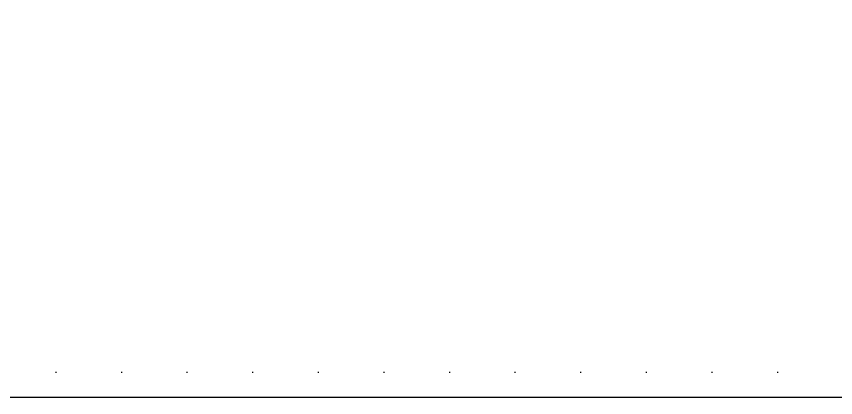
# Model space of a CAD drawing. Header units: inches. Extents: x 21 to 32698, y 13 to 3712.
# Drawn here: x 12548.7 to 12629.3, y 1004.6 to 1042.1 of the extents above; entities that cross this region are included whole.
import ezdxf

# ---------------------------------------------------------------- set-up
doc = ezdxf.new("R2010")
doc.units = ezdxf.units.IN
doc.header["$MEASUREMENT"] = 0
doc.set_wipeout_variables(frame=1)
doc.linetypes.add('DOT', pattern=[6.35, 0, -6.35])
for name, color, linetype, lineweight in [('Z_MİM_-KM-BEAM-RAY', 8, 'DOT', 25), ('Z_MİM_-KM-GLAZ', 8, 'Continuous', 25), ('Z_MİM_-KM-WALL-PLASTER', 8, 'Continuous', 25)]:
    doc.layers.add(name, color=color, linetype=linetype, lineweight=lineweight)

# ---------------------------------------------------------------- blocks, each defined once
blk = doc.blocks.new('-KM_Kiriş İzi-1K')
at = {"layer": 'Z_MİM_-KM-BEAM-RAY'}
blk.add_line((2749.999, 25), (3475.001, 25), dxfattribs=at)
blk = doc.blocks.new('-KM-AL1 150_900')
blk.add_wipeout([(151.488, -34.02), (151.726, -15.48), (149.45, -15.45), (149.45, 7.15), (9.45, 7.15), (9.45, -15.45), (7.398, -15.45), (7.567, -34.061)])

msp = doc.modelspace()

# ---------------------------------------------------------------- block references
at = {"layer": 'Z_MİM_-KM-BEAM-RAY'}
msp.add_blockref('-KM_Kiriş İzi-1K', (9331.714, 982.083), dxfattribs=at)

# ---------------------------------------------------------------- next in the draw order: block references
at = {"layer": 'Z_MİM_-KM-GLAZ'}
msp.add_blockref('-KM-AL1 150_900', (12542.265, 997.533), dxfattribs=at)

# ---------------------------------------------------------------- next in the draw order: linework, layer by layer
at = {"layer": 'Z_MİM_-KM-WALL-PLASTER'}
msp.add_lwpolyline([(12474.215, 1644.583), (12804.215, 1644.583), (12804.215, 1504.583), (12809.215, 1504.583), (12809.215, 1139.583), (12804.215, 1139.583), (12804.215, 1004.583), (12474.215, 1004.583)], close=True, dxfattribs=at)

doc.saveas('drawing.dxf')
